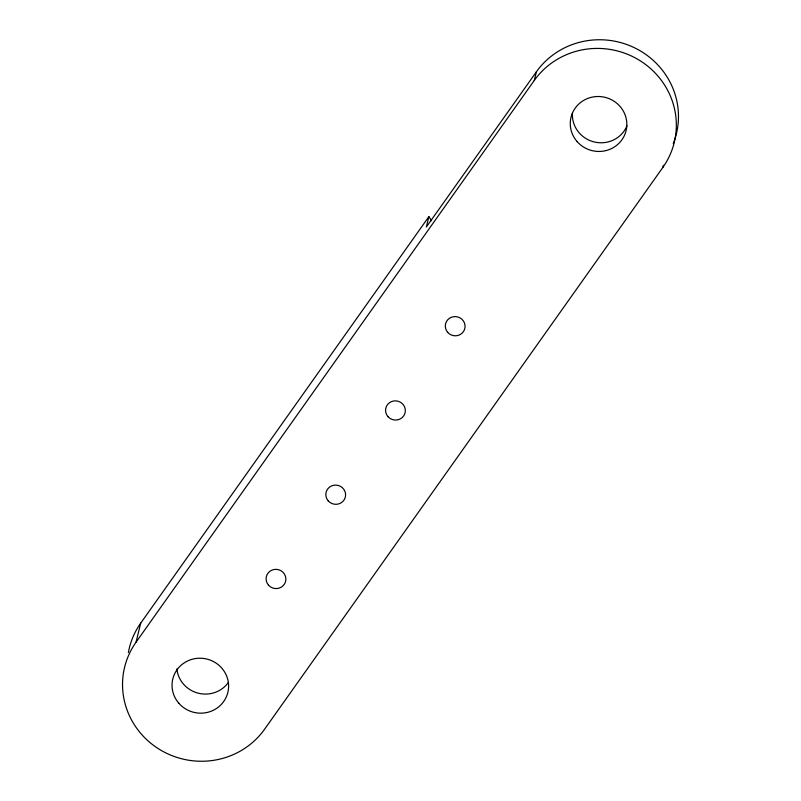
<?xml version="1.0" encoding="UTF-8"?>
<svg xmlns="http://www.w3.org/2000/svg" width="801" height="801" viewBox="0 0 801 801"><rect width="100%" height="100%" fill="white"/><g stroke="black" fill="none" stroke-linecap="round" stroke-linejoin="round"><path stroke-width="1.2" d="M663.368 165.306L662.827 167.469L264.61 729.19A77.937 75.414 13.8 0 1 156.515 747.483A77.937 75.414 13.8 0 1 136.04 642.202L140.726 623.118L428.885 216.65L431.599 220.716M428.885 216.65L426.332 227.053L536.39 71.81A77.937 75.414 13.8 0 1 636.835 48.951A77.937 75.414 13.8 0 1 673.24 143.619M136.04 642.202L534.257 80.48L536.39 71.81M534.257 80.48A77.937 75.414 13.8 0 1 642.352 62.188A77.937 75.414 13.8 0 1 662.827 167.469M626.953 125.877A28.335 27.424 13.8 0 1 594.302 141.977A28.335 27.424 13.8 0 1 572.465 112.841M128.37 652.515A77.937 75.414 13.8 0 1 140.726 623.118M228.385 682.432A28.335 27.424 13.8 0 1 198.037 693.135A28.335 27.424 13.8 0 1 176.861 668.945M178.883 703.298A28.335 27.424 13.8 0 0 227.023 695.158A28.335 27.424 13.8 0 0 195.054 658.622A28.335 27.424 13.8 0 0 178.883 703.298M577.11 141.587A28.335 27.424 13.8 0 0 625.251 133.437A28.335 27.424 13.8 0 0 593.281 96.911A28.335 27.424 13.8 0 0 577.11 141.587M447.679 332.355A9.922 9.602 13.8 0 0 464.53 329.511A9.922 9.602 13.8 0 0 453.346 316.725A9.922 9.602 13.8 0 0 447.679 332.355M387.954 416.62A9.922 9.602 13.8 0 0 404.795 413.767A9.922 9.602 13.8 0 0 393.611 400.981A9.922 9.602 13.8 0 0 387.954 416.62M328.22 500.875A9.922 9.602 13.8 0 0 345.061 498.022A9.922 9.602 13.8 0 0 333.877 485.236A9.922 9.602 13.8 0 0 328.22 500.875M268.485 585.13A9.922 9.602 13.8 0 0 285.336 582.277A9.922 9.602 13.8 0 0 274.142 569.491A9.922 9.602 13.8 0 0 268.485 585.13"/></g></svg>
